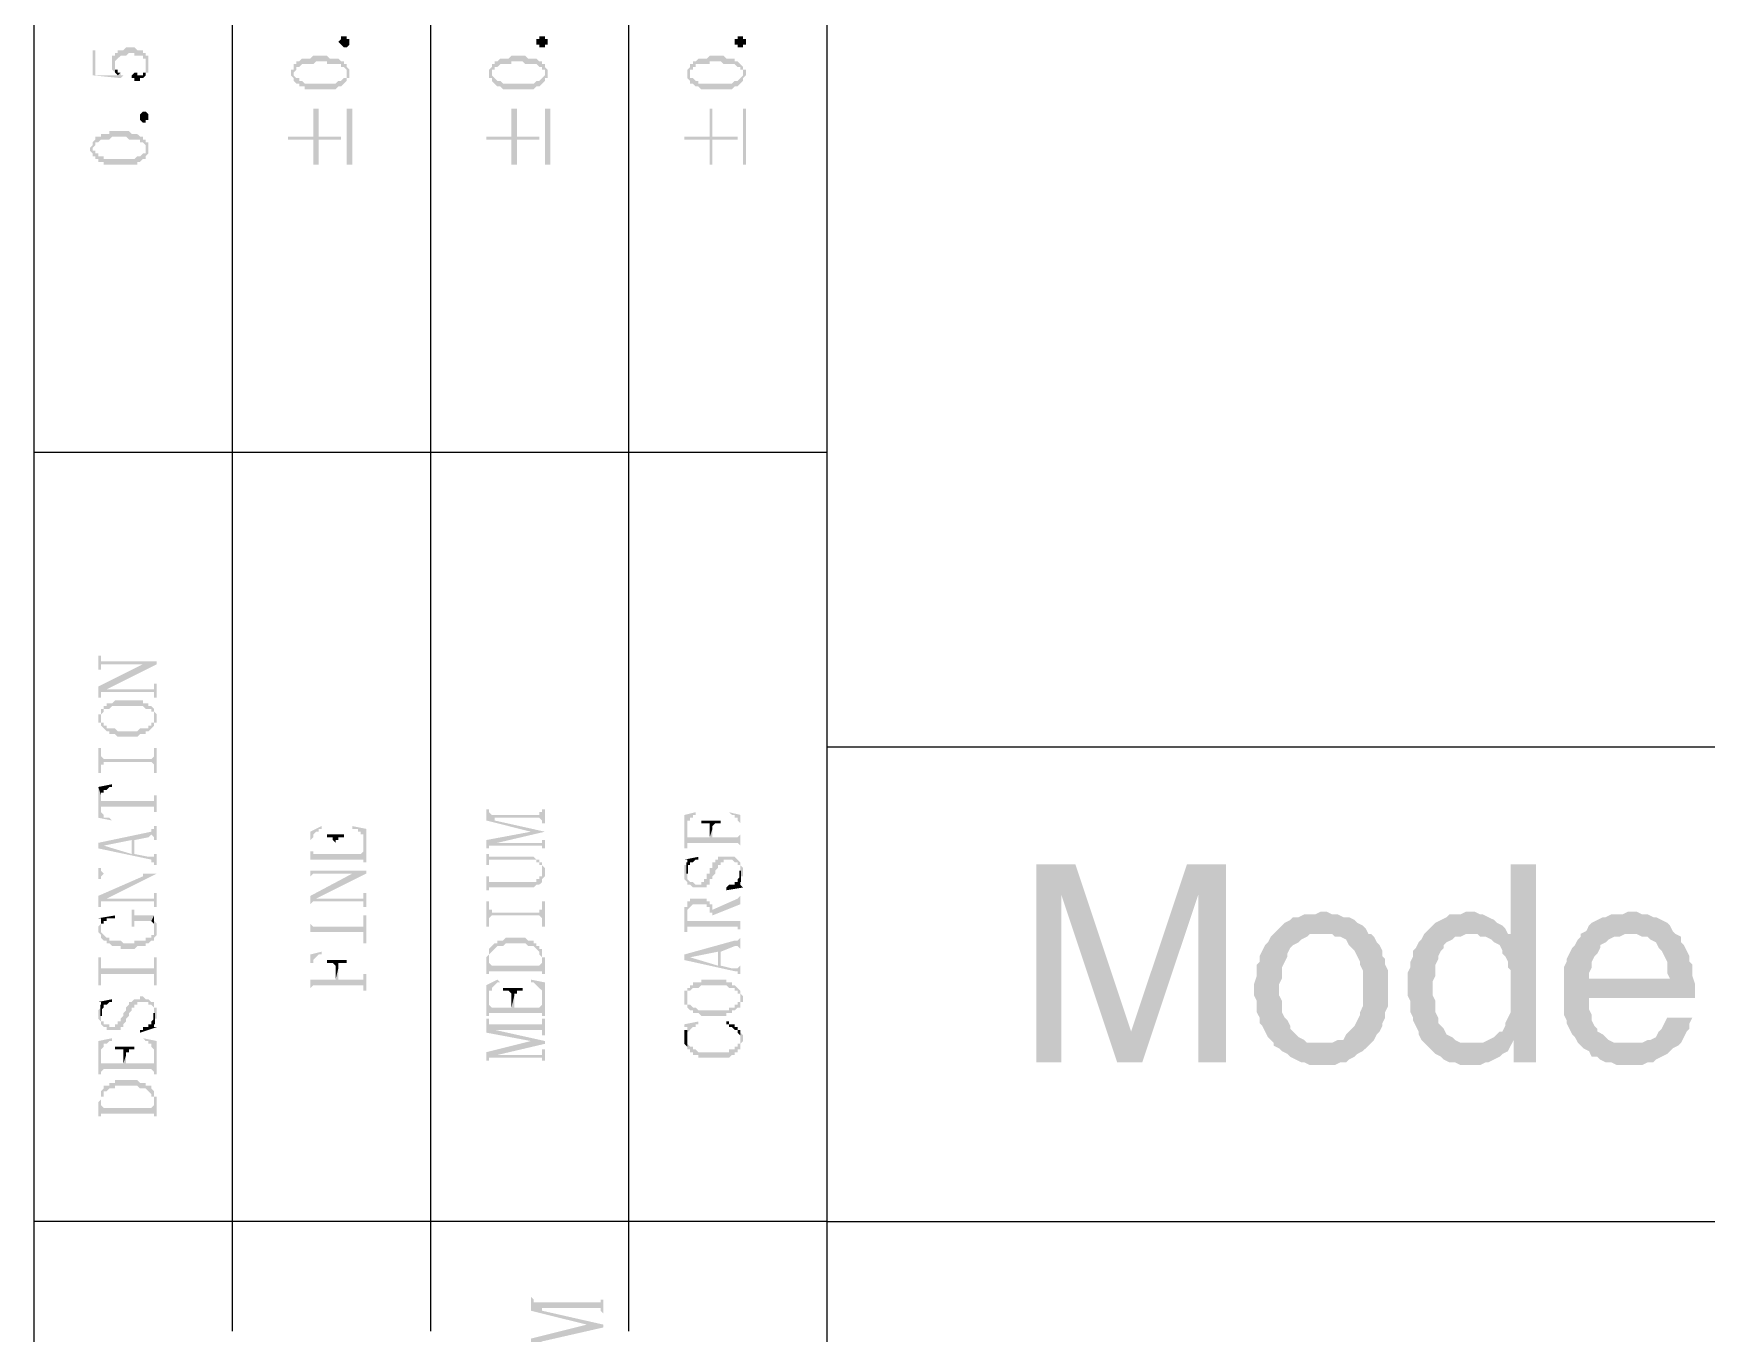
# Model space of a CAD drawing. Header units: millimetres. Extents: x 7018 to 13530, y 4187 to 5692.
# Drawn here: x 11706.35 to 11733.4, y 4977.43 to 4998.45 of the extents above; entities that cross this region are included whole.
import ezdxf

# ---------------------------------------------------------------- set-up
doc = ezdxf.new("R2010")
doc.units = ezdxf.units.MM
doc.layers.add('绘图', color=7, linetype='Continuous')

msp = doc.modelspace()

# ---------------------------------------------------------------- hatches: boundary and pattern name
at = {"transparency": 33554559}
for points in [[(11707.307, 4998.178), (11707.307, 4997.772), (11707.759, 4997.727), (11707.804, 4997.772), (11707.759, 4997.772), (11707.759, 4997.817), (11707.713, 4997.772), (11707.352, 4997.772), (11707.352, 4998.178)], [(11707.623, 4997.998), (11707.623, 4997.908), (11707.623, 4997.862), (11707.623, 4997.862), (11707.668, 4997.817), (11707.668, 4997.953), (11707.668, 4997.998), (11707.668, 4997.998), (11707.713, 4998.043), (11707.713, 4998.043), (11707.759, 4998.088), (11707.849, 4998.088), (11707.894, 4998.133), (11707.984, 4998.133), (11707.984, 4998.088), (11708.12, 4998.088), (11708.12, 4998.043), (11708.165, 4998.043), (11708.165, 4997.998), (11708.165, 4997.953), (11708.165, 4997.817), (11708.21, 4997.817), (11708.21, 4997.862), (11708.21, 4997.953), (11708.21, 4997.998), (11708.21, 4998.088), (11708.165, 4998.088), (11708.165, 4998.133), (11708.12, 4998.133), (11708.12, 4998.178), (11708.029, 4998.178), (11707.984, 4998.224), (11707.849, 4998.224), (11707.804, 4998.178), (11707.713, 4998.178), (11707.713, 4998.133), (11707.668, 4998.133), (11707.668, 4998.088), (11707.623, 4998.088), (11707.623, 4998.043)], [(11711.459, 4998.314), (11711.459, 4998.269), (11711.459, 4998.269), (11711.414, 4998.224), (11711.369, 4998.224), (11711.324, 4998.269), (11711.324, 4998.269), (11711.279, 4998.314), (11711.279, 4998.314), (11711.324, 4998.359), (11711.324, 4998.404), (11711.414, 4998.404), (11711.414, 4998.359), (11711.459, 4998.359), (11711.459, 4998.314)], [(11714.664, 4998.314), (11714.664, 4998.269), (11714.619, 4998.269), (11714.619, 4998.224), (11714.528, 4998.224), (11714.528, 4998.269), (11714.483, 4998.269), (11714.483, 4998.314), (11714.483, 4998.359), (11714.528, 4998.359), (11714.528, 4998.404), (11714.619, 4998.404), (11714.619, 4998.359), (11714.664, 4998.359), (11714.664, 4998.314)], [(11717.868, 4998.314), (11717.868, 4998.269), (11717.823, 4998.269), (11717.823, 4998.224), (11717.733, 4998.224), (11717.733, 4998.269), (11717.688, 4998.269), (11717.688, 4998.314), (11717.688, 4998.359), (11717.733, 4998.359), (11717.733, 4998.404), (11717.823, 4998.404), (11717.823, 4998.359), (11717.868, 4998.359), (11717.868, 4998.314)], [(11707.668, 4997.817), (11707.668, 4997.817), (11707.713, 4997.772), (11707.713, 4997.772), (11707.759, 4997.817), (11707.713, 4997.817), (11707.713, 4997.862), (11707.668, 4997.862), (11707.668, 4997.908), (11707.668, 4997.953)], [(11707.939, 4997.772), (11707.939, 4997.727), (11707.984, 4997.727), (11707.984, 4997.682), (11708.075, 4997.682), (11708.075, 4997.727), (11708.12, 4997.727), (11708.165, 4997.772), (11708.165, 4997.953), (11708.165, 4997.862), (11708.165, 4997.817), (11708.12, 4997.817), (11708.12, 4997.772), (11708.029, 4997.772), (11708.029, 4997.817), (11707.984, 4997.817)], [(11710.512, 4997.817), (11710.512, 4997.772), (11710.512, 4997.772), (11710.557, 4997.727), (11710.557, 4997.682), (11710.557, 4997.817), (11710.557, 4997.817), (11710.602, 4997.862), (11710.602, 4997.908), (11710.647, 4997.908), (11710.692, 4997.953), (11710.873, 4997.953), (11710.918, 4997.998), (11711.098, 4997.998), (11711.098, 4997.953), (11711.324, 4997.953), (11711.324, 4997.908), (11711.369, 4997.908), (11711.414, 4997.862), (11711.414, 4997.817), (11711.414, 4997.953), (11711.369, 4997.953), (11711.369, 4997.998), (11711.324, 4997.998), (11711.279, 4998.043), (11711.143, 4998.043), (11711.098, 4998.088), (11710.873, 4998.088), (11710.828, 4998.043), (11710.692, 4998.043), (11710.647, 4997.998), (11710.602, 4997.998), (11710.602, 4997.953), (11710.557, 4997.953), (11710.557, 4997.908), (11710.557, 4997.862), (11710.512, 4997.862)], [(11710.557, 4997.682), (11710.602, 4997.637), (11710.647, 4997.637), (11710.647, 4997.592), (11710.737, 4997.592), (11710.737, 4997.547), (11711.234, 4997.547), (11711.279, 4997.592), (11711.324, 4997.592), (11711.369, 4997.637), (11711.369, 4997.637), (11711.414, 4997.682), (11711.414, 4997.727), (11711.459, 4997.727), (11711.459, 4997.772), (11711.459, 4997.817), (11711.459, 4997.862), (11711.459, 4997.862), (11711.414, 4997.908), (11711.414, 4997.772), (11711.414, 4997.727), (11711.369, 4997.727), (11711.324, 4997.682), (11711.279, 4997.682), (11711.234, 4997.637), (11710.737, 4997.637), (11710.692, 4997.682), (11710.647, 4997.682), (11710.647, 4997.727), (11710.602, 4997.727), (11710.557, 4997.772), (11710.557, 4997.817)], [(11713.716, 4997.817), (11713.716, 4997.772), (11713.716, 4997.727), (11713.761, 4997.727), (11713.761, 4997.682), (11713.761, 4997.817), (11713.761, 4997.862), (11713.806, 4997.862), (11713.806, 4997.908), (11713.851, 4997.908), (11713.897, 4997.953), (11714.077, 4997.953), (11714.077, 4997.998), (11714.258, 4997.998), (11714.303, 4997.953), (11714.483, 4997.953), (11714.528, 4997.908), (11714.574, 4997.908), (11714.574, 4997.862), (11714.619, 4997.862), (11714.619, 4997.817), (11714.619, 4997.953), (11714.574, 4997.953), (11714.574, 4997.998), (11714.528, 4997.998), (11714.483, 4998.043), (11714.348, 4998.043), (11714.303, 4998.088), (11714.077, 4998.088), (11714.032, 4998.043), (11713.897, 4998.043), (11713.851, 4997.998), (11713.806, 4997.998), (11713.806, 4997.953), (11713.761, 4997.953), (11713.761, 4997.908), (11713.761, 4997.908), (11713.716, 4997.862)], [(11713.761, 4997.682), (11713.806, 4997.637), (11713.806, 4997.637), (11713.851, 4997.592), (11713.897, 4997.592), (11713.942, 4997.547), (11714.438, 4997.547), (11714.483, 4997.592), (11714.528, 4997.592), (11714.574, 4997.637), (11714.574, 4997.637), (11714.619, 4997.682), (11714.619, 4997.727), (11714.664, 4997.727), (11714.664, 4997.772), (11714.664, 4997.817), (11714.664, 4997.862), (11714.664, 4997.862), (11714.619, 4997.908), (11714.619, 4997.772), (11714.619, 4997.772), (11714.574, 4997.727), (11714.574, 4997.727), (11714.528, 4997.682), (11714.483, 4997.682), (11714.438, 4997.637), (11713.942, 4997.637), (11713.897, 4997.682), (11713.851, 4997.682), (11713.806, 4997.727), (11713.806, 4997.727), (11713.761, 4997.772), (11713.761, 4997.817)], [(11716.92, 4997.817), (11716.92, 4997.772), (11716.92, 4997.727), (11716.92, 4997.727), (11716.966, 4997.682), (11716.966, 4997.817), (11716.966, 4997.862), (11717.011, 4997.862), (11717.011, 4997.908), (11717.056, 4997.908), (11717.056, 4997.953), (11717.281, 4997.953), (11717.281, 4997.998), (11717.462, 4997.998), (11717.507, 4997.953), (11717.688, 4997.953), (11717.733, 4997.908), (11717.778, 4997.908), (11717.778, 4997.862), (11717.823, 4997.862), (11717.823, 4997.817), (11717.823, 4997.908), (11717.778, 4997.953), (11717.778, 4997.953), (11717.733, 4997.998), (11717.688, 4997.998), (11717.688, 4998.043), (11717.552, 4998.043), (11717.507, 4998.088), (11717.281, 4998.088), (11717.236, 4998.043), (11717.101, 4998.043), (11717.056, 4997.998), (11717.011, 4997.998), (11717.011, 4997.953), (11716.966, 4997.953), (11716.966, 4997.908), (11716.966, 4997.908), (11716.92, 4997.862)], [(11716.966, 4997.682), (11716.966, 4997.637), (11717.011, 4997.637), (11717.056, 4997.592), (11717.101, 4997.592), (11717.146, 4997.547), (11717.643, 4997.547), (11717.688, 4997.592), (11717.733, 4997.592), (11717.778, 4997.637), (11717.778, 4997.637), (11717.823, 4997.682), (11717.823, 4997.727), (11717.823, 4997.727), (11717.868, 4997.772), (11717.868, 4997.817), (11717.868, 4997.862), (11717.823, 4997.862), (11717.823, 4997.908), (11717.823, 4997.772), (11717.823, 4997.772), (11717.778, 4997.727), (11717.778, 4997.727), (11717.733, 4997.682), (11717.688, 4997.682), (11717.643, 4997.637), (11717.101, 4997.637), (11717.101, 4997.682), (11717.056, 4997.682), (11717.011, 4997.727), (11716.966, 4997.727), (11716.966, 4997.772), (11716.966, 4997.817)], [(11708.21, 4997.095), (11708.21, 4997.05), (11708.165, 4997.05), (11708.165, 4997.005), (11708.12, 4997.005), (11708.075, 4997.05), (11708.075, 4997.095), (11708.075, 4997.14), (11708.075, 4997.14), (11708.12, 4997.186), (11708.165, 4997.186), (11708.21, 4997.14), (11708.21, 4997.095)], [(11710.467, 4996.779), (11710.467, 4996.734), (11710.873, 4996.734), (11710.873, 4996.328), (11710.963, 4996.328), (11710.963, 4996.734), (11711.324, 4996.734), (11711.324, 4996.779), (11710.963, 4996.779), (11710.963, 4997.231), (11710.873, 4997.231), (11710.873, 4996.779)], [(11711.505, 4996.328), (11711.505, 4997.231), (11711.414, 4997.231), (11711.414, 4996.328)], [(11713.671, 4996.779), (11713.671, 4996.734), (11714.077, 4996.734), (11714.077, 4996.328), (11714.167, 4996.328), (11714.167, 4996.734), (11714.528, 4996.734), (11714.528, 4996.779), (11714.167, 4996.779), (11714.167, 4997.231), (11714.077, 4997.231), (11714.077, 4996.779)], [(11714.709, 4996.328), (11714.709, 4997.231), (11714.619, 4997.231), (11714.619, 4996.328)], [(11716.875, 4996.779), (11716.875, 4996.734), (11717.281, 4996.734), (11717.281, 4996.328), (11717.327, 4996.328), (11717.327, 4996.734), (11717.733, 4996.734), (11717.733, 4996.779), (11717.327, 4996.779), (11717.327, 4997.231), (11717.281, 4997.231), (11717.281, 4996.779)], [(11717.868, 4996.328), (11717.868, 4997.231), (11717.823, 4997.231), (11717.823, 4996.328)], [(11707.262, 4996.599), (11707.262, 4996.554), (11707.307, 4996.509), (11707.307, 4996.463), (11707.307, 4996.599), (11707.307, 4996.599), (11707.352, 4996.644), (11707.352, 4996.689), (11707.398, 4996.689), (11707.443, 4996.734), (11707.578, 4996.734), (11707.623, 4996.779), (11707.849, 4996.779), (11707.894, 4996.734), (11708.075, 4996.734), (11708.075, 4996.689), (11708.12, 4996.689), (11708.165, 4996.644), (11708.165, 4996.599), (11708.165, 4996.734), (11708.12, 4996.734), (11708.12, 4996.779), (11708.075, 4996.779), (11708.029, 4996.824), (11707.939, 4996.824), (11707.894, 4996.87), (11707.578, 4996.87), (11707.578, 4996.824), (11707.443, 4996.824), (11707.443, 4996.779), (11707.352, 4996.779), (11707.352, 4996.734), (11707.352, 4996.734), (11707.307, 4996.689), (11707.307, 4996.644), (11707.307, 4996.644)], [(11707.307, 4996.463), (11707.352, 4996.463), (11707.352, 4996.418), (11707.398, 4996.418), (11707.398, 4996.373), (11707.488, 4996.373), (11707.488, 4996.328), (11708.029, 4996.328), (11708.029, 4996.373), (11708.075, 4996.373), (11708.12, 4996.418), (11708.165, 4996.418), (11708.165, 4996.463), (11708.165, 4996.463), (11708.21, 4996.509), (11708.21, 4996.554), (11708.21, 4996.599), (11708.21, 4996.644), (11708.21, 4996.689), (11708.165, 4996.689), (11708.165, 4996.554), (11708.165, 4996.509), (11708.12, 4996.509), (11708.075, 4996.463), (11708.029, 4996.463), (11707.984, 4996.418), (11707.488, 4996.418), (11707.488, 4996.463), (11707.398, 4996.463), (11707.398, 4996.509), (11707.352, 4996.509), (11707.352, 4996.554), (11707.307, 4996.554), (11707.307, 4996.599)], [(11707.398, 4988.385), (11707.398, 4988.159), (11707.443, 4988.159), (11707.443, 4988.249), (11708.345, 4988.249), (11708.345, 4988.294), (11707.443, 4988.294), (11707.443, 4988.385)], [(11707.398, 4987.888), (11707.398, 4987.708), (11707.443, 4987.708), (11707.443, 4987.798), (11707.488, 4987.798), (11707.533, 4987.843), (11708.345, 4988.249), (11708.12, 4988.249)], [(11707.488, 4987.798), (11708.3, 4987.798), (11708.3, 4987.708), (11708.345, 4987.708), (11708.345, 4987.933), (11708.3, 4987.933), (11708.3, 4987.888), (11708.3, 4987.843), (11707.533, 4987.843)], [(11707.443, 4987.482), (11707.443, 4987.392), (11707.443, 4987.437), (11707.443, 4987.437), (11707.488, 4987.482), (11707.488, 4987.527), (11707.578, 4987.527), (11707.623, 4987.572), (11708.12, 4987.572), (11708.165, 4987.527), (11708.255, 4987.527), (11708.255, 4987.482), (11708.3, 4987.482), (11708.3, 4987.437), (11708.3, 4987.392), (11708.3, 4987.527), (11708.3, 4987.527), (11708.255, 4987.572), (11708.21, 4987.572), (11708.21, 4987.617), (11708.12, 4987.617), (11708.12, 4987.663), (11707.668, 4987.663), (11707.623, 4987.617), (11707.533, 4987.617), (11707.533, 4987.572), (11707.488, 4987.572), (11707.488, 4987.527), (11707.443, 4987.527)], [(11707.398, 4987.392), (11707.398, 4987.347), (11707.398, 4987.302), (11707.443, 4987.302), (11707.443, 4987.256), (11707.443, 4987.256), (11707.488, 4987.211), (11707.488, 4987.211), (11707.533, 4987.166), (11707.578, 4987.166), (11707.578, 4987.121), (11707.668, 4987.121), (11707.713, 4987.076), (11708.029, 4987.076), (11708.075, 4987.121), (11708.165, 4987.121), (11708.165, 4987.166), (11708.21, 4987.166), (11708.255, 4987.211), (11708.255, 4987.211), (11708.3, 4987.256), (11708.3, 4987.302), (11708.345, 4987.302), (11708.345, 4987.347), (11708.345, 4987.392), (11708.345, 4987.437), (11708.345, 4987.437), (11708.3, 4987.482), (11708.3, 4987.392), (11708.3, 4987.347), (11708.3, 4987.302), (11708.255, 4987.302), (11708.255, 4987.256), (11708.21, 4987.256), (11708.21, 4987.211), (11708.075, 4987.211), (11708.029, 4987.166), (11707.713, 4987.166), (11707.668, 4987.211), (11707.533, 4987.211), (11707.533, 4987.256), (11707.488, 4987.256), (11707.488, 4987.302), (11707.443, 4987.302), (11707.443, 4987.347), (11707.443, 4987.482), (11707.443, 4987.437), (11707.398, 4987.437)], [(11707.398, 4986.895), (11707.398, 4986.489), (11707.443, 4986.489), (11707.443, 4986.625), (11707.488, 4986.625), (11707.488, 4986.67), (11708.255, 4986.67), (11708.3, 4986.625), (11708.3, 4986.489), (11708.345, 4986.489), (11708.345, 4986.895), (11708.3, 4986.895), (11708.3, 4986.76), (11708.3, 4986.76), (11708.255, 4986.715), (11707.488, 4986.715), (11707.443, 4986.76), (11707.443, 4986.895)], [(11707.398, 4986.264), (11707.443, 4986.128), (11707.443, 4986.173), (11707.488, 4986.173), (11707.488, 4986.218), (11707.533, 4986.218), (11707.578, 4986.264), (11707.623, 4986.264), (11707.623, 4986.309)], [(11707.398, 4986.264), (11707.398, 4985.767), (11707.623, 4985.722), (11707.623, 4985.722), (11707.578, 4985.767), (11707.488, 4985.767), (11707.488, 4985.812), (11707.488, 4985.812), (11707.443, 4985.857), (11707.443, 4986.128)], [(11707.443, 4986.128), (11707.443, 4985.902), (11707.443, 4985.948), (11708.3, 4985.948), (11708.3, 4985.857), (11708.345, 4985.857), (11708.345, 4986.128), (11708.3, 4986.128), (11708.3, 4986.083), (11708.3, 4986.038), (11707.443, 4986.038), (11707.443, 4986.083)], [(11713.671, 4985.902), (11713.671, 4985.722), (11714.393, 4985.541), (11714.619, 4985.541), (11713.806, 4985.722), (11713.806, 4985.767), (11713.761, 4985.812), (11713.761, 4985.812), (11713.716, 4985.857), (11713.716, 4985.902), (11713.716, 4985.902)], [(11713.761, 4985.812), (11713.806, 4985.767), (11714.528, 4985.767), (11714.574, 4985.722), (11714.574, 4985.677), (11714.619, 4985.677), (11714.619, 4985.902), (11714.574, 4985.902), (11714.574, 4985.857), (11714.528, 4985.857), (11714.528, 4985.812)], [(11716.875, 4985.812), (11716.875, 4985.271), (11716.92, 4985.271), (11716.92, 4985.632), (11716.92, 4985.677), (11716.92, 4985.722), (11716.966, 4985.722), (11716.966, 4985.767), (11717.011, 4985.767), (11717.011, 4985.812), (11717.056, 4985.812), (11717.056, 4985.857)], [(11717.597, 4985.857), (11717.597, 4985.857), (11717.643, 4985.812), (11717.688, 4985.812), (11717.688, 4985.767), (11717.733, 4985.767), (11717.733, 4985.722), (11717.733, 4985.722), (11717.778, 4985.677), (11717.778, 4985.632), (11717.778, 4985.271), (11717.778, 4985.812)], [(11707.398, 4985.361), (11707.398, 4985.271), (11707.488, 4985.316), (11707.939, 4985.406), (11707.939, 4985.18), (11707.984, 4985.406), (11708.21, 4985.451), (11708.21, 4985.451), (11708.255, 4985.496), (11708.3, 4985.451), (11708.3, 4985.406), (11708.345, 4985.406), (11708.345, 4985.632), (11708.3, 4985.632), (11708.3, 4985.587), (11708.255, 4985.587), (11708.255, 4985.541)], [(11710.828, 4985.541), (11710.828, 4985.045), (11710.828, 4985.406), (11710.828, 4985.406), (11710.873, 4985.451), (11710.873, 4985.496), (11710.873, 4985.496), (11710.918, 4985.541), (11710.963, 4985.541), (11710.963, 4985.587), (11711.008, 4985.587), (11711.008, 4985.632)], [(11711.098, 4985.496), (11711.098, 4985.451), (11711.189, 4985.451), (11711.189, 4985.406), (11711.189, 4985.406), (11711.234, 4985.361), (11711.234, 4985.18), (11711.234, 4985.361), (11711.234, 4985.406), (11711.279, 4985.406), (11711.279, 4985.451), (11711.369, 4985.451), (11711.369, 4985.496)], [(11711.505, 4985.587), (11711.595, 4985.587), (11711.595, 4985.541), (11711.64, 4985.541), (11711.64, 4985.496), (11711.685, 4985.496), (11711.685, 4985.451), (11711.685, 4985.045), (11711.73, 4985.045), (11711.73, 4985.587), (11711.505, 4985.632)], [(11713.671, 4985.406), (11713.671, 4985.271), (11713.716, 4985.271), (11713.716, 4985.316), (11713.761, 4985.316), (11713.851, 4985.361), (11714.619, 4985.541), (11714.393, 4985.541)], [(11716.92, 4985.316), (11716.92, 4985.361), (11717.733, 4985.361), (11717.778, 4985.316), (11717.778, 4985.496), (11717.778, 4985.496), (11717.733, 4985.451), (11717.327, 4985.451), (11717.327, 4985.587), (11717.281, 4985.451), (11716.92, 4985.451), (11716.92, 4985.632)], [(11717.146, 4985.722), (11717.146, 4985.677), (11717.281, 4985.677), (11717.281, 4985.632), (11717.281, 4985.451), (11717.327, 4985.587), (11717.327, 4985.632), (11717.327, 4985.632), (11717.372, 4985.677), (11717.462, 4985.677), (11717.462, 4985.722)], [(11707.398, 4985.271), (11708.255, 4985.09), (11708.255, 4985.045), (11708.3, 4985.045), (11708.3, 4985), (11708.345, 4985), (11708.345, 4985.18), (11708.3, 4985.18), (11708.3, 4985.135), (11708.21, 4985.135), (11707.984, 4985.18), (11707.984, 4985.406), (11707.939, 4985.18), (11707.488, 4985.316), (11707.488, 4985.316)], [(11710.828, 4985.045), (11710.828, 4985.09), (11711.685, 4985.09), (11711.685, 4985.225), (11711.685, 4985.225), (11711.64, 4985.18), (11711.234, 4985.18), (11711.234, 4985.361), (11711.234, 4985.18), (11710.873, 4985.18), (11710.873, 4985.225), (11710.828, 4985.225), (11710.828, 4985.406)], [(11713.761, 4985.316), (11714.574, 4985.316), (11714.574, 4985.271), (11714.619, 4985.271), (11714.619, 4985.406), (11714.574, 4985.406), (11714.574, 4985.361), (11713.851, 4985.361)], [(11707.398, 4984.955), (11707.398, 4984.774), (11707.443, 4984.774), (11707.443, 4984.819), (11707.443, 4984.819), (11707.488, 4984.864), (11708.12, 4984.864), (11708.12, 4984.819), (11708.345, 4984.864), (11707.488, 4984.864), (11707.443, 4984.91), (11707.443, 4984.955)], [(11710.828, 4985), (11710.828, 4984.774), (11710.828, 4984.819), (11710.828, 4984.819), (11710.873, 4984.864), (11711.73, 4984.864), (11711.73, 4984.91), (11710.828, 4984.91)], [(11713.671, 4985.18), (11713.671, 4985), (11713.716, 4985), (11713.716, 4985.045), (11713.716, 4985.09), (11714.483, 4985.09), (11714.483, 4985.045), (11714.528, 4985.045), (11714.528, 4985), (11714.574, 4985), (11714.574, 4984.91), (11714.574, 4985.045), (11714.528, 4985.045), (11714.528, 4985.09), (11714.483, 4985.09), (11714.438, 4985.135), (11713.716, 4985.135), (11713.716, 4985.18), (11713.716, 4985.18)], [(11713.671, 4984.819), (11713.671, 4984.594), (11713.716, 4984.594), (11713.716, 4984.639), (11714.438, 4984.639), (11714.483, 4984.684), (11714.528, 4984.684), (11714.574, 4984.729), (11714.574, 4984.774), (11714.574, 4984.774), (11714.619, 4984.819), (11714.619, 4984.91), (11714.619, 4984.955), (11714.619, 4984.955), (11714.574, 4985), (11714.574, 4984.864), (11714.574, 4984.819), (11714.528, 4984.819), (11714.528, 4984.774), (11714.483, 4984.774), (11714.483, 4984.729), (11713.716, 4984.729), (11713.716, 4984.774), (11713.716, 4984.819)], [(11716.875, 4984.864), (11716.875, 4984.774), (11716.875, 4984.774), (11716.92, 4984.729), (11716.92, 4984.684), (11716.966, 4984.684), (11717.011, 4984.639), (11717.236, 4984.639), (11717.236, 4984.684), (11717.281, 4984.684), (11717.281, 4984.729), (11717.281, 4984.774), (11717.327, 4984.774), (11717.327, 4984.819), (11717.327, 4984.819), (11717.372, 4984.864), (11717.372, 4984.91), (11717.372, 4984.91), (11717.417, 4984.955), (11717.417, 4985), (11717.462, 4985), (11717.462, 4985.045), (11717.507, 4985.045), (11717.507, 4985.09), (11717.643, 4985.09), (11717.688, 4985.045), (11717.733, 4985.045), (11717.733, 4985), (11717.778, 4985), (11717.778, 4984.91), (11717.778, 4984.774), (11717.778, 4984.819), (11717.823, 4984.819), (11717.823, 4984.91), (11717.823, 4984.955), (11717.778, 4985), (11717.778, 4985.045), (11717.778, 4985.045), (11717.733, 4985.09), (11717.733, 4985.09), (11717.688, 4985.135), (11717.417, 4985.135), (11717.417, 4985.09), (11717.372, 4985.09), (11717.372, 4985.045), (11717.327, 4985.045), (11717.327, 4984.955), (11717.281, 4984.955), (11717.281, 4984.864), (11717.236, 4984.864), (11717.236, 4984.774), (11717.191, 4984.774), (11717.191, 4984.729), (11717.146, 4984.729), (11717.146, 4984.684), (11717.056, 4984.684), (11717.011, 4984.729), (11716.966, 4984.729), (11716.92, 4984.774), (11716.92, 4984.819), (11716.92, 4985), (11716.875, 4985), (11716.875, 4984.955), (11716.875, 4984.91)], [(11716.875, 4985.09), (11716.92, 4985.09), (11716.92, 4984.91), (11716.92, 4985), (11716.966, 4985), (11716.966, 4985.045), (11717.011, 4985.045), (11717.056, 4985.09), (11717.101, 4985.09), (11717.101, 4985.135)], [(11723.194, 4985.016), (11722.562, 4985.016), (11722.562, 4981.812), (11722.968, 4981.812), (11722.968, 4984.52)], [(11723.194, 4985.016), (11722.968, 4984.52), (11723.871, 4981.812), (11724.096, 4982.309)], [(11725.631, 4985.016), (11724.999, 4985.016), (11724.096, 4982.309), (11723.871, 4981.812), (11724.277, 4981.812), (11725.18, 4984.52), (11725.18, 4984.52)], [(11725.631, 4985.016), (11725.18, 4984.52), (11725.18, 4981.812), (11725.631, 4981.812)], [(11730.641, 4985.016), (11730.234, 4985.016), (11730.234, 4983.843), (11729.918, 4983.798), (11729.964, 4983.753), (11730.054, 4983.708), (11730.099, 4983.617), (11730.099, 4983.572), (11730.144, 4983.527), (11730.189, 4983.437), (11730.189, 4983.347), (11730.234, 4983.301), (11730.234, 4982.624), (11730.189, 4982.534), (11730.144, 4982.444), (11730.144, 4982.399), (11730.099, 4982.309), (11730.054, 4982.309), (11730.009, 4982.263), (11729.964, 4982.218), (11729.873, 4982.173), (11730.28, 4982.173), (11730.28, 4981.812), (11730.641, 4981.812)], [(11707.398, 4984.503), (11707.398, 4984.323), (11707.443, 4984.323), (11707.443, 4984.368), (11707.443, 4984.413), (11707.488, 4984.413), (11707.533, 4984.458), (11708.345, 4984.864), (11708.12, 4984.819)], [(11710.828, 4984.503), (11710.828, 4984.323), (11710.828, 4984.368), (11710.828, 4984.368), (11710.873, 4984.413), (11710.873, 4984.413), (11710.918, 4984.458), (11711.73, 4984.864), (11711.505, 4984.864)], [(11717.552, 4984.639), (11717.552, 4984.594), (11717.823, 4984.639), (11717.778, 4984.684), (11717.778, 4984.864), (11717.778, 4984.819), (11717.733, 4984.774), (11717.733, 4984.729), (11717.688, 4984.729), (11717.688, 4984.684), (11717.597, 4984.684)], [(11707.488, 4984.413), (11708.3, 4984.413), (11708.3, 4984.368), (11708.3, 4984.323), (11708.345, 4984.323), (11708.345, 4984.549), (11708.3, 4984.549), (11708.3, 4984.458), (11707.533, 4984.458)], [(11710.873, 4984.413), (11711.685, 4984.413), (11711.685, 4984.323), (11711.73, 4984.323), (11711.73, 4984.549), (11711.685, 4984.549), (11711.685, 4984.503), (11711.685, 4984.458), (11710.918, 4984.458)], [(11713.671, 4984.413), (11713.671, 4984.007), (11713.716, 4984.007), (11713.716, 4984.142), (11713.716, 4984.142), (11713.761, 4984.187), (11714.528, 4984.187), (11714.574, 4984.142), (11714.574, 4984.007), (11714.619, 4984.007), (11714.619, 4984.413), (11714.574, 4984.413), (11714.574, 4984.278), (11714.528, 4984.278), (11714.528, 4984.233), (11713.761, 4984.233), (11713.761, 4984.278), (11713.716, 4984.278), (11713.716, 4984.413)], [(11716.875, 4984.233), (11716.875, 4983.917), (11716.92, 4983.917), (11716.92, 4984.233), (11716.92, 4984.278), (11716.92, 4984.278), (11716.966, 4984.323), (11716.966, 4984.323), (11717.011, 4984.368), (11717.236, 4984.368), (11717.236, 4984.323), (11717.281, 4984.323), (11717.281, 4984.278), (11717.281, 4984.233), (11717.327, 4984.233), (11717.327, 4984.097), (11717.327, 4984.368), (11717.281, 4984.368), (11717.281, 4984.413), (11717.236, 4984.413), (11717.236, 4984.458), (11716.966, 4984.458), (11716.966, 4984.413), (11716.92, 4984.413), (11716.92, 4984.368), (11716.92, 4984.323), (11716.875, 4984.323)], [(11717.327, 4984.278), (11717.327, 4984.187), (11717.778, 4984.368), (11717.778, 4984.549), (11717.778, 4984.503), (11717.778, 4984.503), (11717.733, 4984.458), (11717.733, 4984.458)], [(11707.398, 4984.142), (11707.443, 4984.142), (11707.443, 4983.962), (11707.443, 4984.007), (11707.443, 4984.052), (11707.488, 4984.052), (11707.488, 4984.097), (11707.533, 4984.097), (11707.533, 4984.142), (11707.668, 4984.142), (11707.668, 4984.187)], [(11707.939, 4984.278), (11707.939, 4984.007), (11707.984, 4984.007), (11707.984, 4984.052), (11707.984, 4984.097), (11708.255, 4984.097), (11708.3, 4984.187), (11707.984, 4984.187), (11707.984, 4984.233), (11707.984, 4984.278)], [(11708.255, 4984.097), (11708.3, 4984.052), (11708.3, 4984.007), (11708.3, 4983.962), (11708.3, 4984.097), (11708.3, 4984.187)], [(11710.828, 4984.187), (11710.828, 4983.736), (11710.828, 4983.917), (11711.685, 4983.917), (11711.685, 4983.736), (11711.73, 4983.736), (11711.73, 4984.187), (11711.685, 4984.187), (11711.685, 4984.052), (11711.685, 4984.007), (11710.873, 4984.007), (11710.828, 4984.052)], [(11716.92, 4983.962), (11716.92, 4984.007), (11717.733, 4984.007), (11717.733, 4983.962), (11717.778, 4983.962), (11717.778, 4983.917), (11717.778, 4984.142), (11717.778, 4984.097), (11717.327, 4984.097), (11717.327, 4984.278), (11717.327, 4984.368), (11717.327, 4984.097), (11716.92, 4984.097), (11716.92, 4984.187)], [(11727.165, 4984.249), (11727.165, 4984.249), (11727.075, 4984.204), (11726.895, 4984.204), (11726.804, 4984.159), (11726.714, 4984.159), (11726.669, 4984.114), (11726.579, 4984.069), (11726.534, 4984.024), (11726.443, 4983.933), (11726.398, 4983.888), (11726.398, 4983.888), (11726.353, 4983.843), (11726.308, 4983.753), (11726.263, 4983.708), (11726.218, 4983.617), (11726.173, 4983.527), (11726.173, 4983.437), (11726.127, 4983.392), (11726.127, 4983.211), (11726.082, 4983.076), (11726.082, 4982.986), (11726.082, 4982.895), (11726.127, 4982.805), (11726.127, 4982.624), (11726.173, 4982.534), (11726.173, 4982.444), (11726.218, 4982.399), (11726.263, 4982.309), (11726.308, 4982.218), (11726.353, 4982.173), (11726.398, 4982.128), (11726.398, 4982.083), (11727.165, 4982.128), (11726.94, 4982.128), (11726.895, 4982.173), (11726.804, 4982.218), (11726.759, 4982.263), (11726.669, 4982.354), (11726.669, 4982.399), (11726.624, 4982.489), (11726.579, 4982.534), (11726.534, 4982.624), (11726.534, 4982.805), (11726.488, 4982.895), (11726.488, 4983.076), (11726.534, 4983.166), (11726.534, 4983.347), (11726.579, 4983.437), (11726.624, 4983.527), (11726.624, 4983.572), (11726.669, 4983.662), (11726.714, 4983.708), (11726.804, 4983.753), (11726.849, 4983.798), (11726.94, 4983.843), (11726.985, 4983.888), (11727.933, 4983.888), (11727.888, 4983.978), (11727.842, 4984.024), (11727.752, 4984.069), (11727.707, 4984.114), (11727.617, 4984.159), (11727.526, 4984.159), (11727.436, 4984.204), (11727.346, 4984.204), (11727.256, 4984.249)], [(11729.557, 4984.249), (11729.512, 4984.249), (11729.422, 4984.204), (11729.241, 4984.204), (11729.196, 4984.159), (11729.106, 4984.114), (11729.016, 4984.069), (11728.971, 4984.024), (11728.926, 4983.978), (11728.835, 4983.888), (11729.693, 4983.888), (11729.738, 4983.843), (11729.828, 4983.843), (11729.918, 4983.798), (11730.234, 4983.843), (11730.234, 4983.888), (11730.189, 4983.888), (11730.144, 4983.978), (11730.099, 4984.024), (11730.009, 4984.069), (11729.964, 4984.114), (11729.873, 4984.159), (11729.783, 4984.204), (11729.738, 4984.204), (11729.648, 4984.249)], [(11732.175, 4984.249), (11732.13, 4984.249), (11732.04, 4984.204), (11731.859, 4984.204), (11731.769, 4984.159), (11731.724, 4984.159), (11731.634, 4984.114), (11731.543, 4984.069), (11731.498, 4984.024), (11731.453, 4983.933), (11731.363, 4983.888), (11732.265, 4983.888), (11732.356, 4983.843), (11732.446, 4983.843), (11732.491, 4983.798), (11732.581, 4983.753), (11732.626, 4983.662), (11732.626, 4983.662), (11732.672, 4983.617), (11732.717, 4983.527), (11732.762, 4983.437), (11732.762, 4983.256), (11732.807, 4983.166), (11731.092, 4983.166), (11731.092, 4982.579), (11731.137, 4982.489), (11731.137, 4982.444), (11731.182, 4982.354), (11731.227, 4982.263), (11731.272, 4982.218), (11731.318, 4982.128), (11731.363, 4982.083), (11732.175, 4982.128), (11731.904, 4982.128), (11731.814, 4982.173), (11731.769, 4982.218), (11731.724, 4982.263), (11731.634, 4982.309), (11731.634, 4982.354), (11731.588, 4982.399), (11731.543, 4982.489), (11731.543, 4982.579), (11731.498, 4982.67), (11731.498, 4982.85), (11733.213, 4982.85), (11733.213, 4983.076), (11733.168, 4983.211), (11733.168, 4983.392), (11733.123, 4983.437), (11733.123, 4983.527), (11733.078, 4983.617), (11733.033, 4983.708), (11732.987, 4983.753), (11732.987, 4983.843), (11732.897, 4983.888), (11732.852, 4983.933), (11732.807, 4984.024), (11732.762, 4984.069), (11732.672, 4984.114), (11732.581, 4984.159), (11732.536, 4984.159), (11732.446, 4984.204), (11732.356, 4984.204), (11732.265, 4984.249)], [(11707.398, 4983.962), (11707.398, 4983.917), (11707.398, 4983.917), (11707.443, 4983.872), (11707.443, 4983.826), (11707.443, 4983.826), (11707.488, 4983.781), (11707.533, 4983.781), (11707.533, 4983.736), (11707.578, 4983.736), (11707.623, 4983.691), (11707.759, 4983.691), (11707.759, 4983.646), (11707.984, 4983.646), (11708.029, 4983.691), (11708.165, 4983.691), (11708.165, 4983.736), (11708.21, 4983.736), (11708.255, 4983.781), (11708.3, 4983.781), (11708.3, 4983.826), (11708.3, 4983.826), (11708.345, 4983.872), (11708.345, 4983.917), (11708.345, 4984.007), (11708.345, 4984.052), (11708.345, 4984.052), (11708.3, 4984.097), (11708.3, 4983.962), (11708.3, 4983.917), (11708.3, 4983.872), (11708.255, 4983.872), (11708.255, 4983.826), (11708.165, 4983.826), (11708.165, 4983.781), (11707.984, 4983.781), (11707.984, 4983.736), (11707.804, 4983.736), (11707.759, 4983.781), (11707.578, 4983.781), (11707.578, 4983.826), (11707.533, 4983.826), (11707.488, 4983.872), (11707.488, 4983.872), (11707.443, 4983.917), (11707.443, 4983.962), (11707.443, 4984.097), (11707.443, 4984.052), (11707.398, 4984.007), (11707.398, 4984.007)], [(11727.933, 4983.888), (11727.165, 4983.888), (11727.346, 4983.888), (11727.391, 4983.843), (11727.481, 4983.843), (11727.572, 4983.798), (11727.617, 4983.708), (11727.662, 4983.662), (11727.707, 4983.617), (11727.752, 4983.527), (11727.797, 4983.437), (11727.797, 4983.392), (11727.842, 4983.301), (11727.842, 4982.715), (11727.797, 4982.624), (11727.797, 4982.579), (11727.752, 4982.489), (11727.707, 4982.399), (11727.662, 4982.354), (11727.617, 4982.309), (11727.572, 4982.263), (11727.526, 4982.173), (11727.436, 4982.173), (11727.346, 4982.128), (11727.165, 4982.128), (11726.398, 4982.083), (11726.488, 4982.038), (11726.534, 4981.993), (11726.624, 4981.947), (11726.669, 4981.902), (11726.759, 4981.857), (11726.849, 4981.812), (11726.895, 4981.812), (11726.985, 4981.767), (11727.391, 4981.767), (11727.481, 4981.812), (11727.572, 4981.812), (11727.617, 4981.857), (11727.707, 4981.902), (11727.752, 4981.947), (11727.842, 4981.993), (11727.888, 4982.038), (11727.978, 4982.128), (11727.978, 4982.128), (11728.023, 4982.173), (11728.068, 4982.263), (11728.113, 4982.309), (11728.158, 4982.399), (11728.158, 4982.444), (11728.203, 4982.534), (11728.203, 4982.624), (11728.249, 4982.715), (11728.249, 4982.986), (11728.249, 4983.301), (11728.203, 4983.392), (11728.203, 4983.482), (11728.158, 4983.527), (11728.158, 4983.617), (11728.113, 4983.708), (11728.068, 4983.753), (11728.023, 4983.843), (11727.978, 4983.888)], [(11728.835, 4983.888), (11728.79, 4983.798), (11728.745, 4983.753), (11728.7, 4983.662), (11728.655, 4983.617), (11728.655, 4983.527), (11728.61, 4983.437), (11728.61, 4983.347), (11728.565, 4983.256), (11728.565, 4982.895), (11728.61, 4982.805), (11728.61, 4982.624), (11728.655, 4982.534), (11728.655, 4982.489), (11728.7, 4982.399), (11728.745, 4982.309), (11728.745, 4982.263), (11728.79, 4982.173), (11728.835, 4982.128), (11728.926, 4982.038), (11728.971, 4981.993), (11729.016, 4981.947), (11729.106, 4981.902), (11729.151, 4981.857), (11729.241, 4981.812), (11729.332, 4981.812), (11729.422, 4981.767), (11729.738, 4981.767), (11729.828, 4981.812), (11729.873, 4981.812), (11729.964, 4981.857), (11730.054, 4981.902), (11730.099, 4981.947), (11730.189, 4981.993), (11730.234, 4982.083), (11729.603, 4982.128), (11729.422, 4982.128), (11729.332, 4982.173), (11729.287, 4982.218), (11729.196, 4982.263), (11729.151, 4982.354), (11729.106, 4982.399), (11729.061, 4982.444), (11729.061, 4982.534), (11729.016, 4982.624), (11729.016, 4982.805), (11728.971, 4982.895), (11728.971, 4983.121), (11729.016, 4983.211), (11729.016, 4983.392), (11729.061, 4983.482), (11729.061, 4983.527), (11729.106, 4983.617), (11729.151, 4983.662), (11729.151, 4983.708), (11729.196, 4983.753), (11729.287, 4983.798), (11729.332, 4983.843), (11729.422, 4983.843), (11729.512, 4983.888), (11729.603, 4983.888)], [(11731.363, 4983.888), (11731.363, 4983.843), (11731.318, 4983.798), (11731.272, 4983.708), (11731.227, 4983.662), (11731.182, 4983.572), (11731.137, 4983.482), (11731.137, 4983.437), (11731.092, 4983.347), (11731.092, 4983.166), (11731.498, 4983.166), (11731.498, 4983.256), (11731.543, 4983.347), (11731.543, 4983.437), (11731.588, 4983.527), (11731.634, 4983.572), (11731.679, 4983.662), (11731.679, 4983.708), (11731.769, 4983.753), (11731.814, 4983.798), (11731.904, 4983.843), (11731.995, 4983.843), (11732.085, 4983.888), (11732.175, 4983.888)], [(11710.828, 4983.556), (11710.828, 4982.969), (11710.828, 4983.33), (11710.828, 4983.42), (11710.873, 4983.42), (11710.873, 4983.465), (11710.873, 4983.465), (11710.918, 4983.51), (11710.918, 4983.51), (11710.963, 4983.556), (11711.008, 4983.556), (11711.008, 4983.601)], [(11713.671, 4983.465), (11713.671, 4983.24), (11713.716, 4983.24), (11713.716, 4983.465), (11713.716, 4983.51), (11713.716, 4983.556), (11713.761, 4983.601), (11713.761, 4983.601), (11713.806, 4983.646), (11713.806, 4983.646), (11713.851, 4983.691), (11713.942, 4983.691), (11713.987, 4983.736), (11714.303, 4983.736), (11714.348, 4983.691), (11714.438, 4983.691), (11714.483, 4983.646), (11714.483, 4983.646), (11714.528, 4983.601), (11714.528, 4983.556), (11714.528, 4983.556), (11714.574, 4983.51), (11714.574, 4983.465), (11714.574, 4983.24), (11714.619, 4983.24), (11714.619, 4983.465), (11714.619, 4983.51), (11714.574, 4983.51), (11714.574, 4983.601), (11714.574, 4983.646), (11714.528, 4983.646), (11714.528, 4983.691), (11714.483, 4983.691), (11714.483, 4983.736), (11714.438, 4983.736), (11714.438, 4983.781), (11714.348, 4983.781), (11714.303, 4983.826), (11713.987, 4983.826), (11713.942, 4983.781), (11713.851, 4983.781), (11713.851, 4983.736), (11713.806, 4983.736), (11713.761, 4983.691), (11713.761, 4983.691), (11713.716, 4983.646), (11713.716, 4983.556), (11713.716, 4983.556), (11713.671, 4983.51), (11713.671, 4983.51)], [(11716.875, 4983.556), (11716.875, 4983.465), (11716.966, 4983.51), (11717.417, 4983.601), (11717.417, 4983.375), (11717.462, 4983.601), (11717.688, 4983.691), (11717.733, 4983.691), (11717.778, 4983.646), (11717.778, 4983.601), (11717.778, 4983.826), (11717.778, 4983.826), (11717.733, 4983.781), (11717.688, 4983.781)], [(11716.875, 4983.465), (11717.688, 4983.285), (11717.733, 4983.285), (11717.733, 4983.24), (11717.778, 4983.24), (11717.778, 4983.195), (11717.778, 4983.375), (11717.778, 4983.375), (11717.733, 4983.33), (11717.643, 4983.33), (11717.462, 4983.375), (11717.462, 4983.601), (11717.417, 4983.375), (11716.966, 4983.51), (11716.966, 4983.51)], [(11707.398, 4983.51), (11707.398, 4983.059), (11707.443, 4983.059), (11707.443, 4983.195), (11707.443, 4983.24), (11708.3, 4983.24), (11708.3, 4983.059), (11708.345, 4983.059), (11708.345, 4983.51), (11708.3, 4983.51), (11708.3, 4983.375), (11708.3, 4983.33), (11707.443, 4983.33), (11707.443, 4983.51)], [(11710.828, 4983.014), (11710.828, 4983.014), (11710.873, 4983.059), (11711.685, 4983.059), (11711.685, 4982.969), (11711.73, 4982.969), (11711.73, 4983.24), (11711.685, 4983.24), (11711.685, 4983.195), (11711.685, 4983.149), (11711.279, 4983.149), (11711.279, 4983.33), (11711.234, 4983.149), (11710.828, 4983.149), (11710.828, 4983.33)], [(11711.098, 4983.465), (11711.098, 4983.42), (11711.189, 4983.42), (11711.234, 4983.375), (11711.234, 4983.149), (11711.279, 4983.33), (11711.279, 4983.375), (11711.279, 4983.42), (11711.414, 4983.42), (11711.414, 4983.465)], [(11713.716, 4983.24), (11713.716, 4983.285), (11714.574, 4983.285), (11714.574, 4983.24), (11714.574, 4983.465), (11714.574, 4983.42), (11714.574, 4983.42), (11714.528, 4983.375), (11713.761, 4983.375), (11713.716, 4983.42), (11713.716, 4983.465)], [(11713.671, 4983.059), (11713.671, 4982.563), (11713.716, 4982.563), (11713.716, 4982.924), (11713.716, 4982.969), (11713.761, 4982.969), (11713.761, 4983.014), (11713.761, 4983.014), (11713.806, 4983.059), (11713.806, 4983.059), (11713.851, 4983.104), (11713.897, 4983.104), (11713.851, 4983.149)], [(11714.393, 4983.104), (11714.438, 4983.104), (11714.483, 4983.059), (11714.483, 4983.059), (11714.528, 4983.014), (11714.528, 4983.014), (11714.574, 4982.969), (11714.574, 4982.563), (11714.619, 4982.563), (11714.619, 4983.104), (11714.393, 4983.149)], [(11716.92, 4982.969), (11716.92, 4982.833), (11716.92, 4982.924), (11716.92, 4982.969), (11716.966, 4982.969), (11717.011, 4983.014), (11717.101, 4983.014), (11717.146, 4983.059), (11717.552, 4983.059), (11717.597, 4983.014), (11717.688, 4983.014), (11717.688, 4982.969), (11717.733, 4982.969), (11717.733, 4982.924), (11717.778, 4982.924), (11717.778, 4982.879), (11717.778, 4982.833), (11717.778, 4982.969), (11717.778, 4982.969), (11717.733, 4983.014), (11717.733, 4983.014), (11717.688, 4983.059), (11717.643, 4983.059), (11717.643, 4983.104), (11717.552, 4983.104), (11717.552, 4983.149), (11717.146, 4983.149), (11717.146, 4983.104), (11717.011, 4983.104), (11717.011, 4983.059), (11716.966, 4983.059), (11716.966, 4983.014), (11716.92, 4983.014)], [(11707.398, 4982.563), (11707.398, 4982.518), (11707.398, 4982.518), (11707.443, 4982.472), (11707.443, 4982.427), (11707.443, 4982.427), (11707.488, 4982.382), (11707.533, 4982.382), (11707.533, 4982.337), (11707.759, 4982.337), (11707.759, 4982.382), (11707.804, 4982.382), (11707.804, 4982.427), (11707.804, 4982.427), (11707.849, 4982.472), (11707.849, 4982.518), (11707.894, 4982.563), (11707.894, 4982.608), (11707.939, 4982.653), (11707.939, 4982.698), (11707.984, 4982.698), (11707.984, 4982.743), (11708.029, 4982.743), (11708.029, 4982.788), (11708.21, 4982.788), (11708.21, 4982.743), (11708.255, 4982.743), (11708.3, 4982.698), (11708.3, 4982.653), (11708.3, 4982.472), (11708.3, 4982.518), (11708.345, 4982.518), (11708.345, 4982.563), (11708.345, 4982.608), (11708.345, 4982.653), (11708.345, 4982.698), (11708.3, 4982.698), (11708.3, 4982.743), (11708.3, 4982.788), (11708.255, 4982.788), (11708.21, 4982.833), (11708.165, 4982.833), (11708.12, 4982.879), (11708.075, 4982.879), (11708.075, 4982.833), (11707.984, 4982.833), (11707.939, 4982.788), (11707.894, 4982.788), (11707.894, 4982.743), (11707.894, 4982.743), (11707.849, 4982.698), (11707.849, 4982.653), (11707.804, 4982.608), (11707.804, 4982.563), (11707.759, 4982.518), (11707.759, 4982.472), (11707.713, 4982.472), (11707.713, 4982.427), (11707.668, 4982.427), (11707.668, 4982.382), (11707.578, 4982.382), (11707.578, 4982.427), (11707.488, 4982.427), (11707.488, 4982.472), (11707.443, 4982.472), (11707.443, 4982.563), (11707.443, 4982.698), (11707.443, 4982.698), (11707.398, 4982.653), (11707.398, 4982.608)], [(11707.398, 4982.788), (11707.443, 4982.788), (11707.443, 4982.653), (11707.443, 4982.653), (11707.488, 4982.698), (11707.488, 4982.743), (11707.533, 4982.743), (11707.578, 4982.788), (11707.623, 4982.788), (11707.623, 4982.833)], [(11713.716, 4982.563), (11713.716, 4982.608), (11714.574, 4982.608), (11714.574, 4982.563), (11714.574, 4982.743), (11714.574, 4982.743), (11714.528, 4982.698), (11714.122, 4982.698), (11714.122, 4982.879), (11714.077, 4982.698), (11713.761, 4982.698), (11713.716, 4982.743), (11713.716, 4982.924)], [(11713.942, 4983.014), (11713.942, 4982.969), (11714.032, 4982.969), (11714.077, 4982.924), (11714.077, 4982.879), (11714.077, 4982.698), (11714.122, 4982.879), (11714.122, 4982.924), (11714.167, 4982.924), (11714.167, 4982.969), (11714.258, 4982.969), (11714.258, 4983.014)], [(11716.875, 4982.833), (11716.875, 4982.788), (11716.875, 4982.743), (11716.92, 4982.743), (11716.92, 4982.698), (11716.92, 4982.698), (11716.966, 4982.653), (11717.011, 4982.653), (11717.011, 4982.608), (11717.101, 4982.608), (11717.146, 4982.563), (11717.552, 4982.563), (11717.552, 4982.608), (11717.643, 4982.608), (11717.643, 4982.653), (11717.688, 4982.653), (11717.733, 4982.698), (11717.778, 4982.698), (11717.778, 4982.743), (11717.778, 4982.788), (11717.823, 4982.788), (11717.823, 4982.833), (11717.823, 4982.879), (11717.823, 4982.879), (11717.778, 4982.924), (11717.778, 4982.969), (11717.778, 4982.833), (11717.778, 4982.788), (11717.733, 4982.788), (11717.733, 4982.743), (11717.688, 4982.743), (11717.688, 4982.698), (11717.597, 4982.698), (11717.597, 4982.653), (11717.101, 4982.653), (11717.056, 4982.698), (11717.011, 4982.698), (11716.966, 4982.743), (11716.92, 4982.743), (11716.92, 4982.788), (11716.92, 4982.833), (11716.92, 4982.969), (11716.875, 4982.969), (11716.875, 4982.924), (11716.875, 4982.879)], [(11708.075, 4982.337), (11708.075, 4982.292), (11708.345, 4982.382), (11708.3, 4982.382), (11708.3, 4982.563), (11708.3, 4982.518), (11708.3, 4982.518), (11708.255, 4982.472), (11708.255, 4982.427), (11708.21, 4982.427), (11708.21, 4982.382), (11708.12, 4982.382), (11708.12, 4982.337)], [(11713.671, 4982.518), (11713.671, 4982.292), (11714.393, 4982.156), (11714.393, 4982.156), (11714.619, 4982.111), (11714.619, 4982.156), (11713.806, 4982.337), (11713.806, 4982.337), (11713.761, 4982.427), (11713.716, 4982.427), (11713.716, 4982.518)], [(11713.761, 4982.427), (11713.806, 4982.337), (11714.574, 4982.337), (11714.574, 4982.247), (11714.619, 4982.247), (11714.619, 4982.518), (11714.574, 4982.518), (11714.574, 4982.472), (11714.574, 4982.427), (11714.528, 4982.427)], [(11733.168, 4982.534), (11732.762, 4982.534), (11732.717, 4982.444), (11732.672, 4982.354), (11732.626, 4982.309), (11732.581, 4982.218), (11732.491, 4982.173), (11732.446, 4982.173), (11732.356, 4982.128), (11732.175, 4982.128), (11731.363, 4982.083), (11731.363, 4982.083), (11731.408, 4982.038), (11731.498, 4981.993), (11731.543, 4981.902), (11731.634, 4981.902), (11731.679, 4981.857), (11731.769, 4981.812), (11731.859, 4981.812), (11731.949, 4981.767), (11732.356, 4981.767), (11732.446, 4981.812), (11732.536, 4981.812), (11732.581, 4981.857), (11732.672, 4981.902), (11732.762, 4981.947), (11732.807, 4981.993), (11732.852, 4982.038), (11732.942, 4982.083), (11732.987, 4982.128), (11733.033, 4982.218), (11733.078, 4982.309), (11733.123, 4982.354), (11733.123, 4982.444)], [(11716.875, 4982.427), (11716.875, 4982.382), (11716.92, 4982.382), (11716.92, 4982.066), (11716.92, 4982.202), (11716.92, 4982.292), (11716.92, 4982.292), (11716.966, 4982.337), (11716.966, 4982.337), (11717.011, 4982.382), (11717.056, 4982.382), (11717.056, 4982.427), (11717.101, 4982.427), (11717.101, 4982.472)], [(11716.875, 4982.202), (11716.875, 4982.156), (11716.875, 4982.111), (11716.875, 4982.111), (11716.92, 4982.066), (11716.92, 4982.337), (11716.875, 4982.337), (11716.875, 4982.247), (11716.875, 4982.247)], [(11716.92, 4982.066), (11716.92, 4982.021), (11716.966, 4982.021), (11716.966, 4981.976), (11717.011, 4981.976), (11717.011, 4981.931), (11717.101, 4981.931), (11717.101, 4981.886), (11717.597, 4981.886), (11717.643, 4981.931), (11717.688, 4981.931), (11717.688, 4981.976), (11717.733, 4981.976), (11717.733, 4982.021), (11717.778, 4982.021), (11717.778, 4982.066), (11717.778, 4982.111), (11717.823, 4982.156), (11717.823, 4982.202), (11717.823, 4982.247), (11717.778, 4982.292), (11717.778, 4982.337), (11717.778, 4982.156), (11717.778, 4982.111), (11717.733, 4982.111), (11717.733, 4982.066), (11717.688, 4982.066), (11717.688, 4982.021), (11717.597, 4982.021), (11717.597, 4981.976), (11717.101, 4981.976), (11717.056, 4982.021), (11717.011, 4982.021), (11717.011, 4982.066), (11716.966, 4982.066), (11716.92, 4982.111), (11716.92, 4982.156), (11716.92, 4982.202)], [(11717.552, 4982.427), (11717.597, 4982.427), (11717.597, 4982.382), (11717.643, 4982.382), (11717.688, 4982.337), (11717.733, 4982.337), (11717.733, 4982.292), (11717.733, 4982.292), (11717.778, 4982.247), (11717.778, 4982.202), (11717.778, 4982.337), (11717.733, 4982.337), (11717.733, 4982.382), (11717.688, 4982.382), (11717.688, 4982.427), (11717.597, 4982.427), (11717.597, 4982.472), (11717.552, 4982.472)], [(11707.398, 4982.156), (11707.398, 4981.615), (11707.443, 4981.615), (11707.443, 4981.976), (11707.443, 4982.021), (11707.443, 4982.021), (11707.488, 4982.066), (11707.488, 4982.111), (11707.533, 4982.111), (11707.578, 4982.156), (11707.623, 4982.156), (11707.623, 4982.202)], [(11707.443, 4981.66), (11707.443, 4981.66), (11707.488, 4981.705), (11708.255, 4981.705), (11708.3, 4981.66), (11708.3, 4981.841), (11708.3, 4981.795), (11707.849, 4981.795), (11707.849, 4981.931), (11707.804, 4981.795), (11707.443, 4981.795), (11707.443, 4981.976)], [(11707.668, 4982.066), (11707.668, 4982.021), (11707.804, 4982.021), (11707.804, 4981.976), (11707.804, 4981.795), (11707.849, 4981.931), (11707.849, 4981.976), (11707.894, 4981.976), (11707.894, 4982.021), (11707.984, 4982.021), (11707.984, 4982.066)], [(11708.12, 4982.202), (11708.12, 4982.202), (11708.165, 4982.156), (11708.21, 4982.156), (11708.21, 4982.111), (11708.255, 4982.111), (11708.255, 4982.066), (11708.3, 4982.021), (11708.3, 4981.976), (11708.3, 4981.615), (11708.345, 4981.615), (11708.345, 4982.156)], [(11713.671, 4981.976), (11713.671, 4981.841), (11713.716, 4981.841), (11713.716, 4981.886), (11713.761, 4981.886), (11713.851, 4981.931), (11714.619, 4982.111), (11714.393, 4982.156)], [(11713.761, 4981.886), (11714.574, 4981.886), (11714.574, 4981.841), (11714.619, 4981.841), (11714.619, 4982.021), (11714.574, 4982.021), (11714.574, 4981.976), (11714.574, 4981.931), (11713.851, 4981.931)], [(11729.873, 4982.173), (11729.783, 4982.128), (11729.603, 4982.128), (11730.234, 4982.083), (11730.28, 4982.173)], [(11707.398, 4981.164), (11707.398, 4980.938), (11707.443, 4980.938), (11707.443, 4981.164), (11707.443, 4981.254), (11707.488, 4981.254), (11707.488, 4981.299), (11707.488, 4981.344), (11707.533, 4981.344), (11707.578, 4981.389), (11707.668, 4981.389), (11707.668, 4981.434), (11708.029, 4981.434), (11708.075, 4981.389), (11708.165, 4981.389), (11708.21, 4981.344), (11708.21, 4981.344), (11708.255, 4981.299), (11708.255, 4981.254), (11708.3, 4981.254), (11708.3, 4981.209), (11708.3, 4981.164), (11708.3, 4980.938), (11708.345, 4980.938), (11708.345, 4981.164), (11708.345, 4981.254), (11708.3, 4981.254), (11708.3, 4981.299), (11708.3, 4981.344), (11708.3, 4981.344), (11708.255, 4981.389), (11708.255, 4981.434), (11708.165, 4981.434), (11708.165, 4981.48), (11708.075, 4981.48), (11708.029, 4981.525), (11707.668, 4981.525), (11707.668, 4981.48), (11707.578, 4981.48), (11707.578, 4981.434), (11707.488, 4981.434), (11707.488, 4981.389), (11707.488, 4981.389), (11707.443, 4981.344), (11707.443, 4981.299), (11707.443, 4981.209), (11707.443, 4981.209)], [(11707.443, 4980.938), (11707.443, 4980.983), (11708.3, 4980.983), (11708.3, 4980.938), (11708.3, 4981.164), (11708.3, 4981.118), (11708.3, 4981.118), (11708.255, 4981.073), (11707.488, 4981.073), (11707.443, 4981.118), (11707.443, 4981.164)], [(11714.393, 4978.021), (11714.393, 4977.795), (11715.296, 4977.57), (11715.296, 4977.57), (11715.566, 4977.525), (11715.566, 4977.57), (11714.574, 4977.795), (11714.574, 4977.84), (11714.483, 4977.931), (11714.438, 4977.931), (11714.438, 4977.976), (11714.438, 4977.976), (11714.393, 4978.021)], [(11714.483, 4977.931), (11714.574, 4977.84), (11715.521, 4977.84), (11715.521, 4977.795), (11715.521, 4977.795), (11715.566, 4977.75), (11715.566, 4977.705), (11715.566, 4978.021), (11715.566, 4977.976), (11715.521, 4977.976), (11715.521, 4977.931), (11715.476, 4977.931)], [(11714.393, 4977.344), (11714.393, 4977.163), (11714.393, 4977.209), (11714.438, 4977.209), (11714.438, 4977.254), (11714.483, 4977.254), (11714.574, 4977.299), (11715.566, 4977.525), (11715.296, 4977.57)]]:
    msp.add_hatch(color=256, dxfattribs=at).paths.add_polyline_path(points)

# ---------------------------------------------------------------- linework, layer by layer
msp.add_line((11706.359, 5242.873), (11706.359, 4956.132))
for points in [[(11719.177, 5242.873), (11719.177, 4956.132)], [(11709.564, 5070.48), (11709.564, 4977.463)], [(11712.768, 5070.48), (11712.768, 4977.463)], [(11715.973, 5070.48), (11715.973, 4977.463)], [(11706.359, 4991.679), (11719.177, 4991.679)], [(11719.177, 4986.912), (12115.615, 4986.912)], [(11719.177, 4979.24), (11706.359, 4979.24)], [(11719.177, 4979.24), (12015.307, 4979.24)]]:
    msp.add_lwpolyline(points)
for points in [[(11716.92, 4985), (11716.92, 4984.864), (11716.92, 4984.91), (11716.92, 4985.045), (11716.92, 4985.045)], [(11717.778, 4984.864), (11717.778, 4984.729), (11717.778, 4984.91)], [(11707.443, 4982.698), (11707.443, 4982.563), (11707.443, 4982.743), (11707.443, 4982.743)], [(11708.3, 4982.563), (11708.3, 4982.427), (11708.3, 4982.608)]]:
    msp.add_lwpolyline(points, close=True)
at = {"layer": '绘图', "lineweight": 13, "ltscale": 0.2}
for centre, radius, start, end in [((11323.851, 4624.639), 437.429, 88.5439, 88.5439), ((11323.871, 4624.747), 434.829, 88.05782, 88.05782), ((11345.593, 4624.747), 434.829, 88.05782, 88.05782)]:
    msp.add_arc(centre, radius, start, end, dxfattribs=at)

doc.saveas('drawing.dxf')
